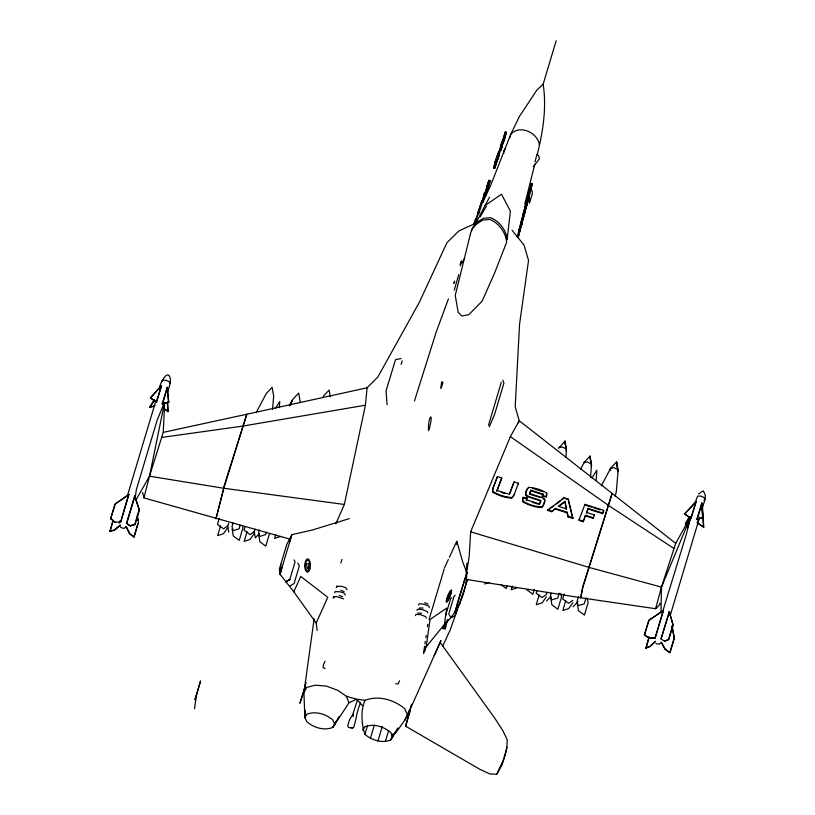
<?xml version="1.0" encoding="UTF-8"?>
<svg xmlns="http://www.w3.org/2000/svg" width="815" height="815" viewBox="0 0 815 815"><rect width="100%" height="100%" fill="white"/><g stroke="black" fill="none" stroke-linecap="round" stroke-linejoin="round"><path stroke-width="1.22" d="M503.68 153.556L503.68 151.213L505.494 148.381M411.483 704.282L405.636 726.196L479.566 769.146L489.927 773.995L496.732 774.25C503.069 763.971 507.551 751.766 507.124 739.562L502.947 730.841L494.807 718.239L440.701 643.137M660.975 612.798L661.485 587.085L675.706 543.371L690.427 516.934M395.438 733.296L404.841 720.195L407.582 715.071L404.698 708.673C393.94 699.708 378.527 695.114 365.079 700.319C360.444 709.957 361.524 724.535 364.906 734.386C371.864 740.264 382.021 743.525 390.782 739.989L397.791 727.958M290.456 539.275L143.898 497.873L149.502 476.184L163.245 432.358L164.65 403.048M365.079 700.319L356.542 699.219L349.014 702.744L332.805 727.438C324.054 730.953 313.887 727.714 306.939 721.835L304.841 717.607L305.218 710.344M279.351 407.653L279.728 401.479L275.541 408.356M512.095 230.268L523.994 244.999L528.538 260.443L519.573 324.034L515.192 406.777L519.236 420.744L510.373 436.616L470.652 531.818L469.165 556.543L466.506 573.302M596.223 480.045L596.825 470.173L592.047 478.028M167.645 392.005L170.192 383.529L170.457 379.586C168.471 366.271 158.752 385.291 159.485 388.735M149.502 476.225L164.457 403.068M280.839 564.265L280.014 574.198L293.818 591.792L316.179 623.067L317.127 630.515M272.526 409.65L273.677 396.192L272.139 387.319L266.311 393.502L256.267 412.37M565.865 457.378L566.486 450.033L564.948 441.16L558.632 448.332M590.498 477.284L591.537 465.039L589.999 456.166L584.182 462.36L580.637 469.022M601.276 485.872L610.741 468.105L616.558 461.922L618.096 470.795L616.313 491.608L615.193 496.457M466.109 573.037L466.985 563.043M335.78 523.902L344.358 504.465L365.405 405.208L367.086 387.787L377.844 377.029L419.338 302.324L446.915 242.758L458.937 230.9L475.909 223.147M135.209 497.802L136.339 489.652L157.142 420.204L164.233 402.977M336.524 720.959L332.805 727.438L334.721 724.077L332.714 719.828C325.715 714.001 315.619 710.782 306.837 714.225L304.841 717.607L303.934 692.618L314.132 618.819M456.614 544.389L456.95 541.975M427.203 644.675L426.143 646.896L444.43 624.412L446.742 608.061L430.055 619.471L426.143 646.896L423.505 653.559M194.49 708.785L196.446 695.389L200.572 680.922L194.938 699.728L196.446 695.389M423.688 652.346L424.574 646.244M424.931 643.809L425.287 641.374M425.827 637.717L426.184 635.282M427.437 626.745L427.794 624.31M465.742 578.09L466.129 575.696M496.946 490.406L509.283 494.328L514.133 481.859L518.442 483.234L513.786 495.561L511.728 498.128C505.229 497.741 498.159 495.53 492.657 492.066L492.912 488.287L497.466 476.561L501.796 477.936L496.855 491.007L501.796 477.936M497.466 476.561L492.81 488.888L492.657 492.066M514.133 481.859L509.63 493.798M511.728 498.128L513.888 494.96M518.35 483.835L518.442 483.234M539.387 504.536L540.752 501.031L526.959 496.427L525.797 495.408L525.604 493.483A20.008 16.697 9.2 0 1 527.631 488.256L528.772 487.38C534.874 487.655 541.466 489.764 546.62 493.024L546.376 496.895L542.27 496.416L543.045 494.073L530.86 490.202L529.577 493.503L543.391 498.108L544.563 499.126L544.756 501.062A22.148 18.49 9.2 0 1 542.576 506.696L541.425 507.572C534.997 507.205 527.998 505.015 522.558 501.571L522.975 497.374L527.05 497.934L526.245 500.359M522.558 501.571L522.975 497.374M528.68 487.981L528.772 487.38M539.927 497.425L529.485 494.104L529.577 493.503M529.485 494.104L530.86 490.202M542.27 496.416L543.045 494.073M541.425 507.572L542.668 506.095A22.148 18.49 9.2 0 0 544.858 500.461L544.563 499.126M546.62 493.024L546.875 494.888M546.376 496.895L546.6 495.968M547.507 510.363L564.092 497.751L568.269 499.075L572.864 518.432L568.004 516.883L567.179 512.217L555.382 508.468L551.816 511.738L547.507 510.363L553.324 506.125M551.816 511.738L555.382 508.468M564.092 497.751L562.055 499.768M566.364 509.467L564.877 501.337L558.306 506.278L566.456 508.866L564.877 501.337M568.269 499.075L568.167 499.677L566.089 499.014M568.004 516.883L567.179 512.217M602.591 513.644L602.682 513.043L588.196 508.438L588.104 509.039L602.591 513.644L603.732 510.353L584.915 504.363L578.854 520.337L583.173 521.712L585.537 515.284L593.371 517.769L593.279 518.371L585.445 515.885M584.824 504.974L584.915 504.363M583.173 521.712L585.537 515.284M588.196 508.438L586.535 513.073L588.104 509.039M594.369 515.569L594.461 514.968L586.627 512.472M536.932 155.757C542.902 132.499 546.804 108.089 543.157 84.19L556.176 40.75M500.818 150.52L502.977 142.268L501.918 141.942L501.031 144.53L499.727 150.143L500.818 150.52L506.39 132.264L505.331 131.928L501.388 145.141M524.361 209.903L526.592 201.407L527.662 201.692L525.431 210.189M527.662 201.723L523.118 218.858L522.048 218.573L523.933 211.421L525.003 211.706L523.118 218.858M517.189 236.778L518.096 237.674L518.951 234.557M509.946 137.704L510.679 134.455L519.41 116.453L536.942 89.996L543.157 84.19M465.559 579.282L580.708 597.762L655.617 608.724L661.485 587.085L690.56 517.005M474.218 223.952L474.625 222.23L473.882 224.41M474.238 225.042L475.787 218.481L476.846 218.817L475.298 223.341M480.167 207.693L481.706 201.132L482.765 201.468L478.344 214.814M485.608 193.155L483.173 202.314L482.113 201.977L484.548 192.829L485.608 193.155L484.059 199.716M484.548 192.829L482.113 201.977M495.887 164.233L494.623 163.795L495.123 161.941L498.78 151.244L499.87 151.621A13.855 0.581 -72.5 0 1 499.351 153.841L495.53 165.73L494.471 165.394L498.006 153.76L499.065 154.096L495.265 165.914A15.332 0.652 -72.5 0 0 494.695 168.318L499.126 155.044L498.067 154.718L497.17 157.499M494.623 163.795L498.006 153.76M496.997 159.781L495.683 164.131L499.839 151.57M500.665 147.26L501.918 141.942M499.126 155.044L497.771 159.567M501.724 147.596L502.977 142.268M505.331 131.928L499.768 150.184M506.39 132.264L503.904 141.586M471.6 231.012L472.354 227.996L476.816 222.444L483.438 218.328L490.528 217.666C499.351 221.293 506.512 230.125 507.103 239.763L510.394 211.126L501.47 194.225L484.956 205.614L475.909 223.269M524.768 204.229L534.803 164.233M453.965 282.887L454.189 281.99M690.437 518.208L686.179 534.803L662.524 612.024M535.007 161.869L536.443 156.358M517.189 236.87L519.308 228.821L520.378 229.107L518.259 237.155M526.551 201.641L528.691 193.532L529.76 193.817L527.621 201.926L526.551 201.641L531.37 183.436L532.439 183.721L532.144 184.842L531.074 184.557L531.37 183.436M520.021 226.163L521.101 226.448C523.648 220.091 522.69 214.895 520.398 224.716M526.572 205.838L526.898 204.596L525.818 204.31L525.492 205.553L526.572 205.838L526.796 205.034L525.716 204.748L524.728 208.487L525.797 208.772L526.796 205.034M223.768 488.267L215.965 518.748L223.768 488.267L246.792 414.254L367.086 387.787M524.289 210.076L523.128 214.447M525.359 210.362L524.198 214.732M520.561 224.115L521.029 222.332M521.478 225.001L521.824 223.718L520.765 223.412M521.641 224.4L522.181 222.312L521.957 223.167M501.449 766.12L507.083 747.314M521.936 218.919L518.523 231.786L519.603 232.071L523.006 219.194M522.048 218.573L522.211 217.972M527.621 201.926L532.439 183.721M443.727 628.783L442.698 628.406L444.399 624.962M445.418 625.35L447.944 619.4L445.693 625.462L445.377 629.037L444.348 628.66L444.664 625.074L445.948 622.079M526.592 201.407L522.833 215.598L523.913 215.883M520.826 227.487L520.265 229.565L519.196 229.28M454.301 290.14L458.723 274.614M486.025 190.099L484.232 195.783L485.292 196.12L490.487 180.889L489.876 180.655L485.292 196.12M486.667 187.837L488.114 182.754L489.397 183.273L487.727 188.163L486.667 187.837L488.114 182.754M495.296 162.134L494.206 165.577A15.332 0.652 -72.5 0 0 493.635 167.982L494.736 168.348M487.727 188.163L489.173 183.09M497.69 155.492L498.291 153.515M484.232 195.783L488.817 180.319L490.487 180.889M460.108 264.63L460.353 263.795M481.706 201.132L475.98 219.846M480.565 204.83L477.957 213.031M488.521 425.236L501.286 382.286M120.722 521.906L114.966 522.191L110.616 518.737L114.996 504.098L128.943 494.461L120.722 521.906L128.627 494.542M110.616 518.737L115.312 504.016L128.943 494.461M120.467 525.217L114.671 530.158L109.974 531.431L112.969 520.225M109.974 531.431L112.898 521.671M119.194 523.22L119.917 520.805M127.537 495.357L155.848 400.858M156.205 402.488L161.441 385.953L156.521 402.406L150.408 397.883L161.136 386.035M126.447 523.281L134.669 495.846L139.436 509.986L135.046 524.626L130.349 525.899L126.447 523.281L130.349 525.899M162.246 403.782L167.177 387.329L168.807 402.315L162.246 403.782L168.807 402.315M126.743 523.515L134.964 496.07M162.542 404.016L167.462 387.563M163.255 406.675L164.386 402.916M130.054 525.665L134.76 524.391L139.141 509.752L134.669 495.846M134.169 535.954L137.817 523.76M134.108 537.085L129.768 533.631L126.203 526.602L129.453 533.713L134.108 537.085L138.499 522.456L137.307 515.07M219.296 518.299L217.473 524.371L223.575 528.833L227.864 525.706L228.557 523.373M220.529 525.899L217.615 535.618L223.463 533.713L227.711 527.723M233.09 522.975L232.041 526.48L233.222 530.687L239.07 528.823L240.17 525.176M245.121 526.48L244.031 530.127L250.134 534.579L254.412 531.462L255.115 529.129M247.077 531.655L244.164 541.374L250.022 539.459L254.27 533.468M259.292 529.893L258.6 532.226L259.771 536.443L265.629 534.579L266.352 532.144M269.47 533.774L265.772 546.142L259.842 541.72L258.62 534.548M275.704 534.732L274.614 538.379L280.462 536.474M282.163 567.006L280.014 574.198L291.852 534.671L312.318 530.025L349.238 518.646M289.702 541.863L291.852 534.671L286.758 544.502L279.321 569.328L280.299 574.565M340.843 563.073L341.933 559.457M304.841 717.607L305.564 715.193M441.424 387.553L442.973 382.367L441.669 381.777L440.762 388.521M429.036 429.587C434.497 410.067 427.783 415.436 428.517 430.697M363.622 727.764L362.899 730.189L364.814 726.786C373.586 723.343 383.692 726.552 390.68 732.39L392.779 736.658L393.502 734.244M364.906 734.386L367.443 725.92M529.495 203.21L532.368 193.624L532.073 190.537M370.407 738.309L374.391 725.004M377.936 740.978L382.276 726.471M385.342 741.538L388.612 730.658M392.586 733.948L390.782 739.989L395.194 732.359M429.057 619.471L444.246 568.758M405.636 726.196L410.312 710.588M445.357 616.323L450.664 598.618L451.755 597.629M458.091 606.085L455.259 615.529L451.337 617.719M444.43 624.412C458.835 611.158 466.282 591.914 466.883 572.588L462.93 562.645L456.787 541.252L449.381 557.256M506.889 586.107L506.166 588.532L501.215 584.813M512.289 586.077L511.199 589.724L517.056 587.849M534.253 589.449L532.796 594.308L526.867 589.846M536.841 590.732L536.107 593.167L542.036 597.589L546.325 594.553L547.028 592.22M539.163 595.011L536.25 604.73L542.107 602.866L546.356 596.875M551.205 593.269L550.512 595.602L551.694 599.901L557.715 598.078L559.172 593.218M564.123 594.064L562.666 598.923L568.595 603.334L572.874 600.309M565.712 600.767L562.808 610.486L568.656 608.622L572.904 602.631M578.467 596.682L577.061 601.348L578.243 605.657L584.263 603.823L586.087 597.752M644.4 634.956L648.781 620.317L663.522 610.394L655.301 637.839L649.158 638.277L644.4 634.956L649.066 620.205L663.522 610.394M645.643 647.894L649.932 646.305L655.627 641.283L650.248 646.529L645.959 648.108L648.934 636.912M645.959 648.108L649.249 637.136M687.412 527.967L690.356 518.136M694.716 503.599L697.62 496.141L700.564 496.04L703.651 497.293L705.057 499.177L702.153 508.866M655.016 637.941L663.237 610.506M690.804 518.442L696.02 501.887L691.089 518.34L684.468 514.01L695.735 501.989M661.026 638.94L669.247 611.495L673.2 625.013L668.82 639.643L664.531 641.232L661.026 638.94L669.563 611.719M696.825 519.44L701.756 502.987L702.856 517.545L696.825 519.44L702.856 517.545M697.141 519.664L702.072 503.212M702.662 515.029L702.367 506.319L703.783 527.213L697.151 522.884L698.496 519.247M670.215 615.488L699.606 517.352M664.531 641.232L668.504 639.429L672.884 624.789L669.247 611.495M672.029 625.777L674.443 637.951L670.062 652.591L665.305 649.26L661.352 642.383L665.02 649.361L669.777 652.693L674.158 638.053L671.988 627.102M306.104 682.736L299.94 703.304L305.105 687.799M401.143 364.407L402.233 360.831M478.68 211.401L475.96 220.009M675.706 543.371L612.126 493.391L582.725 586.851L580.708 597.762L582.99 586.902L612.177 493.411L519.236 420.744L518.187 422.914M163.245 432.358L246.792 414.254L223.422 488.205L344.358 504.465M497.201 157.774L497.547 156.694M357.459 699.83L353.333 712.84L353.048 716.293L353.364 713.818L349.554 719.604L347.638 726.185L348.82 727.51L351.815 728.162L353.7 727.5C356.298 719.319 356.848 710.782 360.587 702.805M460.862 262.583L461.209 261.544M462.706 262.664L463.908 259.089M473.851 224.135L475.787 218.481M460.77 263.367L461.575 261.034M478.14 212.491L480.137 206.653M486.423 188.917L488.542 183.151M494.471 165.394L496.783 158.63M496.712 159.231L493.676 168.022M467.739 579.577L450.338 629.628L442.616 646.305M334.69 592.8L335.097 591.619L340.038 591.782L343.889 593.014L345.448 594.899M414.499 400.868L436.076 332.418L448.423 298.83M453.924 283.488L454.77 281.124M460.261 265.782L461.952 261.065M418.615 605.117L419.032 603.986L420.132 603.772L423.973 604.19L428.935 606.177L429.373 607.542M415.456 615.661L415.874 614.52L416.974 614.306L420.815 614.724L425.776 616.711L426.214 618.167M527.05 497.934L526.337 499.748L539.489 503.935L540.844 500.43L529.251 496.743L525.889 494.807M593.279 518.371L594.461 514.968M602.682 513.043L603.732 510.353M416.995 610.394L417.402 609.396L418.513 609.182L422.343 609.61L427.315 611.586L427.753 612.951M489.255 426.846L494.623 414.336L503.925 383.07L502.814 380.208M424.513 651.277L425.522 648.985M407.582 715.071L440.966 640.57L434.161 655.576M316.179 623.067L327.773 597.314L300.745 576.439L293.818 591.792M404.841 720.195L409.548 709.814M485.271 197.087L490.65 185.392L510.679 134.455C519.542 123.982 538.165 132.733 539.418 145.223M444.613 567.546L448.321 559.548M496.732 774.25L502.621 761.709M399.533 680.841L398.036 684.019L395.866 683.704M325.022 661.271L323.545 664.378L323.066 667.78L325.114 668.371M583.683 463.338L584.182 462.36L587.584 462.054L591.018 463.837L591.537 465.039A4.024 2.007 16.7 0 1 591.038 465.976M289.498 405.626L292.87 399.258L298.687 393.064L300.226 401.938M289.539 405.564L292.371 400.236L289.386 405.829M303.934 692.618L306.685 687.442L315.171 685.201L326.509 686.108L338.052 690.468L346.304 696.255L356.542 699.219L362.512 705.668M484.956 205.614L489.52 197.271M135.81 500.278L149.502 476.184L223.422 488.216M687.992 523.047L685.395 523.678L689.154 517.118M685.71 523.892L688.217 519.532M334.721 724.077L339.101 716.466M480.116 216.963L486.372 206.195M454.424 612.819L460.139 603.1M154.178 406.288L149.705 407.194L154.32 399.717M150.001 407.419L154.606 399.951M442.698 628.406L443.91 626.745L444.939 627.122M698.496 493.971L703.304 490.793L705.321 495.276L705.057 499.177L703.966 500.573M533.275 166.718L539.367 158.935L538.623 155.563L536.871 154.442M150.408 397.883L161.441 385.953M259.394 533.468L255.299 537.941L254.209 531.329M550.716 596.57L546.62 600.991M573.169 606.788L578.08 601.429M323.311 396.263L329.128 390.079L330.289 396.732M684.468 514.01L696.02 501.887M655.617 608.724L659.895 604.567L659.753 603.131M161.655 381.471L163.031 380.197L166.097 380.269L169.062 381.644L170.192 383.529M455.167 595.245L454.077 596.234L448.77 613.94L450.899 617.536M109.679 531.197L114.385 529.923L120.182 524.992M126.356 526.561L124.104 528.385L120.936 527.621L120.345 526.643M661.495 642.332L659.111 644.196L655.953 643.595M559.151 506.176L564.775 501.948M556.238 504.006L560.119 501.174M337.777 586.382L336.31 587.381L336.727 586.199L341.668 586.362L345.509 587.605L347.068 589.622M334.598 597.028L333.152 598.006L333.569 596.733L336.463 596.549L343.472 598.842M285.861 581.829L289.794 579.506L285.861 581.829L289.794 579.506L295.101 561.79L294.072 559.946M290.13 585.883L294.062 583.55L299.37 565.844L297.77 563.053M685.395 523.678L688.818 522.405M649.158 638.277L655.301 637.839M484.558 583.948L489.245 582.46M559.131 447.343L562.533 447.038L565.967 448.821L566.486 450.033A4.024 2.007 16.7 0 1 565.987 450.97M149.705 407.194L154.932 405.778M163.927 408.641L168.104 411.626L167.696 401.714M114.966 522.191L110.932 518.646M401.041 358.6L395.56 359.598L386.045 390.813L387.064 404.719M242.748 426.082L365.405 405.208M161.533 437.441L242.89 426.102M541.527 506.961C535.088 506.594 528.089 504.414 522.659 500.96M511.82 497.527C505.32 497.13 498.26 494.929 492.749 491.465M419.379 607.959L423.107 608.031M417.851 613.074L421.549 613.226M542.362 495.815L546.468 496.294M522.873 497.975L526.948 498.536M351.133 727.449L352.926 727.887M529.699 189.763L530.769 190.048M529.668 189.926L530.738 190.211M528.283 195.05L529.353 195.335M528.008 196.13L529.078 196.415M526.266 202.67L527.336 202.955M525.033 207.346L526.113 207.631M523.607 212.633L524.677 212.919M520.683 223.667L521.753 223.952M518.911 230.278L519.99 230.564M518.819 230.655L519.899 230.94M588.685 567.311L661.495 587.126M470.652 531.818L589.021 567.393M504.444 134.536L505.504 134.862M503.67 138.733L504.73 139.07M503.191 139.854L504.251 140.19M501.031 144.53L502.091 144.866M498.036 154.412L499.086 154.748M495.51 161.075L496.569 161.411M495.337 161.818L496.386 162.154M495.123 161.941L496.182 162.277M494.461 164.681L495.52 165.007M487.961 182.825L489.499 183.344M483.662 195.427L484.711 195.763M478.232 211.706L479.291 212.043M477.722 212.919L478.772 213.245M532.643 488.379L543.198 491.74M585.995 505.341L591.873 507.215M594.227 507.959L600.105 509.833M530.769 490.803L542.943 494.674M555.29 509.069L567.077 512.818M501.337 492.433L504.709 493.503M532.215 502.254L538.195 504.159M547.599 509.762L551.918 511.137M568.106 516.282L572.965 517.831M578.945 519.726L583.275 521.111M446.365 621.081L447.394 621.468M444.664 625.074L445.693 625.462M444.99 626.277L446.009 626.664M443.166 626.643L444.195 627.02M488.817 180.319L489.428 180.563M339.244 595.398L342.545 596.763M424.707 602.682L428.007 604.098M340.802 590.203L344.083 591.639M608.194 505.229L673.842 548.414M684.753 513.908L691.089 518.34M697.436 522.772L703.783 527.213M644.685 634.844L649.443 638.176M510.373 436.616L608.336 505.269M150.724 397.791L156.521 402.406M164.243 408.549L168.104 411.626M543.289 498.709L544.471 499.738M498.78 151.244L498.811 151.284A13.855 0.581 -72.5 0 1 498.515 152.619M618.096 470.795L616.558 461.962M346.304 696.255L349.014 702.744M568.462 500.848L572.864 518.432M142.656 492.525L143.898 497.873M443.91 626.745L444.348 628.66M525.797 495.408L525.512 494.084A20.008 16.697 9.2 0 1 527.539 488.857M587.411 599.127L588.114 602.703L584.406 615.07L578.477 610.608L577.254 603.436M560.852 593.381L561.555 596.947L557.847 609.314L551.918 604.852L550.706 597.68M242.452 525.644L242.921 528.018L239.213 540.386L233.284 535.975L232.071 528.803M227.66 525.583L228.75 532.185M137.389 517.617L137.786 520.072M589.999 456.217L591.018 463.837L589.999 456.166M564.948 441.2L565.967 448.821L564.948 441.16M616.558 461.922L617.566 469.593L614.143 467.8L610.741 468.105L610.241 469.094A4.024 2.007 16.7 0 0 610.761 470.245M167.177 387.329L168.522 402.08M702.917 518.717L703.498 527.315M701.756 502.987L702.54 517.321M167.493 404.281L167.798 411.707M618.025 470.775A4.024 2.007 16.7 0 1 617.525 471.712M528.008 201.03A8.13 4.157 -53.3 0 0 527.937 202.049A4.921 3.617 -34.8 0 0 529.363 197.291M448.27 596.499L447.18 598.872C448.393 598.505 446.763 599.066 449.911 594.919L449.208 594.288L448.27 596.499M470.306 234.384L455.249 295.417L458.203 312.389L461.952 316.037L468.798 314.682L482.062 301.224L494.43 273.443L506.624 242.249C505.85 232.407 498.902 223.188 489.825 219.408L482.562 220.172L476.103 224.42L471.651 229.789L470.306 234.384M529.995 188.683L529.404 190.893L530.473 191.168L531.064 188.968L529.995 188.683M457.735 601.806L455.045 612.106L466.883 572.588L457.735 601.806M309.364 566.894L308.814 568.901L308.284 567.138A1.345 0.56 -88.7 0 1 307.815 568.717A1.345 0.56 -88.7 0 1 307.173 567.658L306.45 563.837L308.243 563.725A1.386 0.581 -88.7 0 1 308.936 564.683A1.386 0.581 -88.7 0 1 308.508 566.405L309.364 566.894M448.433 599.759A6.663 1.11 -67.7 0 0 451.459 589.989A6.663 1.11 -67.7 0 0 446.803 598.668A6.663 1.11 -67.7 0 0 448.433 599.759M448.535 599.005A5.267 0.876 -67.7 0 0 450.919 591.272A5.267 0.876 -67.7 0 0 447.241 598.139A5.267 0.876 -67.7 0 0 448.535 599.005M309.873 569.002A6.663 2.781 -88.7 0 0 307.764 558.866A6.663 2.781 -88.7 0 0 305.055 568.697A6.663 2.781 -88.7 0 0 309.873 569.002M309.394 568.279A5.267 2.201 -88.7 0 0 307.724 560.251A5.267 2.201 -88.7 0 0 305.584 568.035A5.267 2.201 -88.7 0 0 309.394 568.279"/></g></svg>
